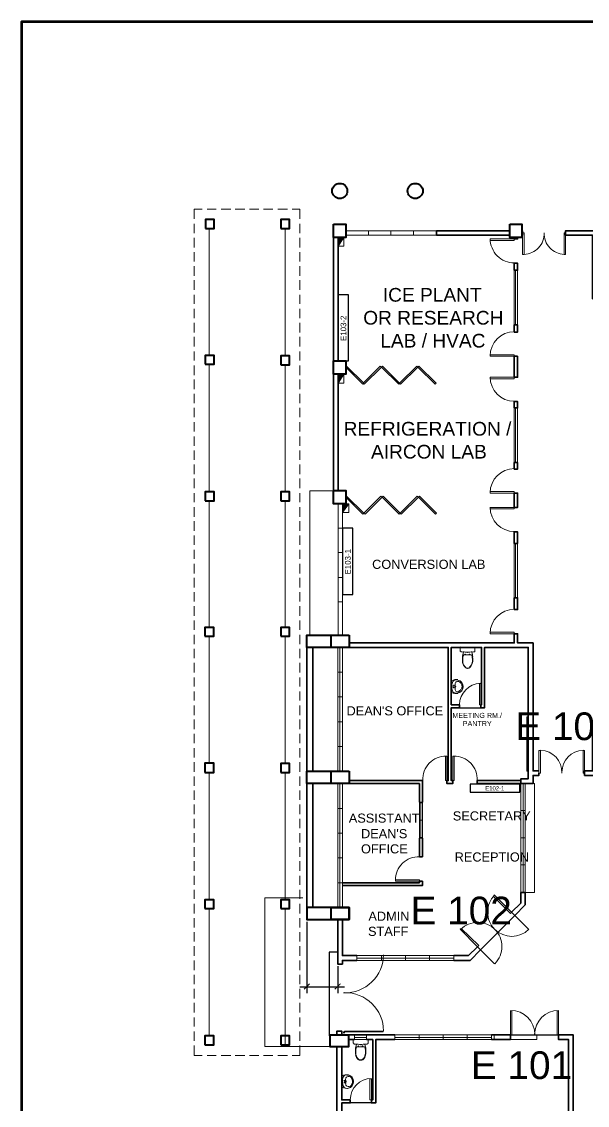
# Model space of a CAD drawing. Header units: inches. Extents: x 0 to 68.7, y 1.4 to 47.2.
# Drawn here: x 0 to 14.97, y 18.5 to 47.18 of the extents above; entities that cross this region are included whole.
import ezdxf

# ---------------------------------------------------------------- set-up
doc = ezdxf.new("R2010")
doc.units = ezdxf.units.IN
doc.header["$MEASUREMENT"] = 0
for name, color, linetype in [('PDF_0', 7, 'Continuous'), ('PDF_boundaries', 5, 'Continuous'), ('PDF_column', 7, 'Continuous'), ('PDF_furnitures', 1, 'Continuous'), ('PDF_Pen 05', 5, 'Continuous'), ('PDF_PEN08', 6, 'Continuous'), ('PDF_text', 7, 'Continuous'), ('PDF_walls', 3, 'Continuous')]:
    doc.layers.add(name, color=color, linetype=linetype)
for name, color, linetype, true_color in [('PDF_dim', 7, 'Continuous', 0x767676), ('PDF_DIMENSION', 9, 'Continuous', 0x808080), ('PDF_doors', 7, 'Continuous', 0xdda500), ('PDF_doorwin swing', 7, 'Continuous', 0x95954a), ('PDF_hatch', 9, 'Continuous', 0x808080), ('PDF_roof line', 7, 'Continuous', 0x545454), ('PDF_window', 7, 'Continuous', 0xdda500), ('PDF_WINDOW&DOOR', 7, 'Continuous', 0xdda500)]:
    doc.layers.add(name, color=color, linetype=linetype, true_color=true_color)
doc.styles.add('PDF ArialMT', font='arial.ttf')
doc.styles.get("Standard").update_dxf_attribs({"font": 'arial.ttf'})

msp = doc.modelspace()

# ---------------------------------------------------------------- linework, layer by layer
for p, q in [((8.373, 39.952), (8.373, 38.202)), ((8.648, 39.952), (8.373, 39.952)), ((8.648, 38.202), (8.648, 39.952)), ((8.373, 38.202), (8.648, 38.202)), ((8.49, 33.773), (8.49, 32.023)), ((8.766, 33.773), (8.49, 33.773)), ((8.766, 32.023), (8.766, 33.773)), ((8.49, 32.023), (8.766, 32.023)), ((13.184, 26.999), (11.872, 26.999)), ((11.872, 26.999), (11.872, 26.793)), ((13.184, 26.793), (13.184, 26.999)), ((11.872, 26.793), (13.184, 26.793))]:
    msp.add_line(p, q)
at = {"layer": 'PDF_0', "color": 8, "true_color": 0x808080, "transparency": 33554559}
for points in [[(7.609, 21.73), (7.482, 21.564), (7.462, 21.583)], [(7.629, 21.711), (7.609, 21.73), (7.482, 21.564)], [(8.275, 21.583), (8.295, 21.564), (8.432, 21.73)], [(8.295, 21.564), (8.432, 21.73), (8.441, 21.711)]]:
    msp.add_solid(points, dxfattribs=at)
at = {"layer": 'PDF_boundaries', "lineweight": 25}
for points in [[(11.585, 29.026), (12.153, 29.026)], [(12.143, 22.621), (13.054, 23.522)], [(8.363, 22.553), (8.138, 22.553), (8.138, 20.34), (8.167, 20.34)], [(12.936, 20.369), (14.209, 20.369)], [(9.254, 18.567), (8.696, 18.567)]]:
    msp.add_lwpolyline(points, dxfattribs=at)
at = {"layer": 'PDF_column', "lineweight": 40}
for points in [[(4.867, 41.708), (5.092, 41.708), (5.092, 41.943), (4.867, 41.943)], [(6.855, 41.708), (7.09, 41.708), (7.09, 41.943), (6.855, 41.943)], [(8.255, 41.825), (8.578, 41.825), (8.578, 41.473), (8.255, 41.473)], [(12.917, 41.825), (13.24, 41.825), (13.24, 41.473), (12.917, 41.473)], [(4.857, 38.114), (5.092, 38.114), (5.092, 38.349), (4.857, 38.349)], [(6.855, 38.104), (7.09, 38.104), (7.09, 38.339), (6.855, 38.339)], [(8.255, 38.202), (8.578, 38.202), (8.578, 37.849), (8.255, 37.849)], [(4.857, 34.5), (5.092, 34.5), (5.092, 34.735), (4.857, 34.735)], [(6.855, 34.5), (7.09, 34.5), (7.09, 34.735), (6.855, 34.735)], [(8.255, 34.774), (8.578, 34.774), (8.578, 34.422), (8.255, 34.422)], [(4.847, 30.916), (5.082, 30.916), (5.082, 31.151), (4.847, 31.151)], [(6.855, 30.916), (7.09, 30.916), (7.09, 31.151), (6.855, 31.151)], [(8.667, 30.945), (8.667, 30.622), (7.55, 30.622), (7.55, 30.945)], [(8.667, 30.945), (8.667, 30.622), (8.187, 30.622), (8.187, 30.945)], [(4.847, 27.312), (5.082, 27.312), (5.082, 27.557), (4.847, 27.557)], [(6.855, 27.312), (7.09, 27.312), (7.09, 27.547), (6.855, 27.547)], [(8.667, 27.342), (8.667, 27.018), (7.55, 27.018), (7.55, 27.342)], [(8.667, 27.342), (8.667, 27.018), (8.187, 27.018), (8.187, 27.342)], [(4.847, 23.708), (5.082, 23.708), (5.082, 23.943), (4.847, 23.943)], [(6.855, 23.708), (7.09, 23.708), (7.09, 23.943), (6.855, 23.943)], [(8.667, 23.738), (7.55, 23.738), (7.55, 23.424), (8.667, 23.424), (8.667, 23.738), (8.667, 23.424), (8.187, 23.424), (8.187, 23.738)], [(8.647, 20.369), (8.647, 20.046), (8.167, 20.046), (8.167, 20.369)], [(4.847, 20.105), (5.082, 20.105), (5.082, 20.34), (4.847, 20.34)], [(6.855, 20.105), (7.09, 20.105), (7.09, 20.34), (6.855, 20.34)]]:
    msp.add_lwpolyline(points, close=True, dxfattribs=at)
for centre in [(8.417, 42.702), (10.415, 42.702)]:
    msp.add_circle(centre, 0.201, dxfattribs=at)
at = {"layer": 'PDF_dim', "lineweight": 13}
msp.add_arc((8.554, 20.462), 1.023, 0.6756, 90.6757, dxfattribs=at)
at = {"layer": 'PDF_DIMENSION', "lineweight": 25}
for points in [[(7.55, 23.356), (7.55, 21.466)], [(8.363, 22.181), (8.363, 21.466)], [(7.364, 21.642), (8.539, 21.642)]]:
    msp.add_lwpolyline(points, dxfattribs=at)
at = {"layer": 'PDF_doors', "lineweight": 20}
for points in [[(13.299, 41.022), (13.299, 41.59), (13.25, 41.59), (13.25, 41.022)], [(14.395, 41.022), (14.395, 41.59), (14.356, 41.59), (14.356, 41.022)], [(12.398, 41.433), (12.398, 41.394), (13.034, 41.394), (13.034, 41.433)], [(13.034, 40.601), (13.122, 40.601), (13.122, 39.161), (13.034, 39.161)], [(12.398, 38.329), (12.398, 38.368), (13.034, 38.368), (13.034, 38.329)], [(8.578, 38.035), (8.598, 38.065), (9.058, 37.614), (9.029, 37.585)], [(9.519, 38.035), (9.979, 37.585), (9.998, 37.614), (9.548, 38.065), (9.519, 38.035), (9.489, 38.065), (9.039, 37.614), (9.068, 37.585)], [(10.488, 38.035), (10.939, 37.585), (10.968, 37.614), (10.508, 38.065), (10.488, 38.035), (10.459, 38.065), (9.998, 37.614), (10.028, 37.585)], [(12.398, 37.771), (12.398, 37.732), (13.034, 37.732), (13.034, 37.771)], [(13.034, 36.958), (13.122, 36.958), (13.122, 35.518), (13.034, 35.518)], [(12.398, 34.706), (12.398, 34.745), (13.034, 34.745), (13.034, 34.706)], [(8.578, 34.598), (8.598, 34.627), (9.058, 34.177), (9.029, 34.147)], [(9.538, 34.598), (9.509, 34.627), (9.058, 34.177), (9.088, 34.147)], [(9.538, 34.598), (9.568, 34.627), (10.018, 34.177), (9.989, 34.147)], [(10.498, 34.598), (10.948, 34.147), (10.978, 34.177), (10.527, 34.627), (10.498, 34.598), (10.469, 34.627), (10.018, 34.177), (10.047, 34.147)], [(12.398, 34.324), (12.398, 34.285), (13.034, 34.285), (13.034, 34.324)], [(13.034, 33.374), (13.122, 33.374), (13.122, 31.934), (13.034, 31.934)], [(12.398, 30.984), (12.398, 31.024), (13.034, 31.024), (13.034, 30.984)], [(13.73, 27.293), (13.73, 27.89), (13.69, 27.89), (13.69, 27.293)], [(14.895, 27.293), (14.895, 27.89), (14.856, 27.89), (14.856, 27.293)], [(9.891, 24.472), (10.527, 24.472), (10.527, 24.433), (9.891, 24.433)], [(12.515, 24.061), (12.486, 24.032), (12.936, 23.581), (12.966, 23.61)], [(11.604, 23.16), (11.634, 23.18), (12.094, 22.729), (12.065, 22.7)], [(12.936, 21.006), (12.975, 21.006), (12.975, 20.369), (12.936, 20.369)], [(14.209, 21.006), (14.17, 21.006), (14.17, 20.369), (14.209, 20.369)], [(9.254, 19.204), (9.215, 19.204), (9.215, 18.645), (9.254, 18.645)]]:
    msp.add_lwpolyline(points, close=True, dxfattribs=at)
for points in [[(13.073, 40.601), (13.073, 39.161)], [(13.073, 36.958), (13.073, 35.518)], [(13.073, 33.374), (13.073, 31.934)]]:
    msp.add_lwpolyline(points, dxfattribs=at)
at = {"layer": 'PDF_doorwin swing', "lineweight": 9}
for points in [[(13.294, 41.022, 0.414214), (13.828, 41.595, 0.414214), (14.361, 41.022)], [(12.517, 24.069, 0.414214), (12.517, 23.162, 0.414213), (13.424, 23.162)], [(12.523, 22.251, 0.414214), (12.523, 23.158, 0.414213), (11.616, 23.158)]]:
    msp.add_lwpolyline(points, format="xyb", dxfattribs=at)
for points in [[(13.054, 23.522), (13.416, 23.16)], [(12.143, 22.621), (12.515, 22.249)]]:
    msp.add_lwpolyline(points, dxfattribs=at)
for centre, radius, start, end in [((13.039, 41.438), 0.641, 179.9999, 270.0001), ((13.039, 38.334), 0.641, 90, 180), ((13.039, 37.776), 0.641, 180, 270), ((13.039, 34.711), 0.641, 90, 180), ((13.039, 34.329), 0.641, 180, 270), ((13.039, 30.989), 0.641, 90, 180), ((13.715, 27.317), 0.583, 358.0226, 88.0223), ((14.88, 27.317), 0.583, 91.9777, 180.0657), ((10.503, 24.467), 0.612, 87.2427, 180.9395), ((12.941, 20.374), 0.641, 0, 90), ((14.214, 20.374), 0.641, 90, 180), ((9.259, 18.65), 0.563, 90, 180)]:
    msp.add_arc(centre, radius, start, end, dxfattribs=at)
at = {"layer": 'PDF_furnitures', "lineweight": 20}
for points in [[(11.604, 30.612), (11.604, 30.514)], [(11.614, 30.622), (11.8, 30.622), (11.977, 30.622)], [(11.908, 30.426), (11.791, 30.426), (11.683, 30.426)], [(11.81, 30.485), (11.8, 30.485)], [(11.996, 30.612), (11.996, 30.514)], [(11.369, 29.731), (11.369, 29.584), (11.369, 29.427)], [(11.428, 29.545), (11.428, 29.545)], [(11.438, 29.594), (11.438, 29.623)], [(11.438, 29.545), (11.438, 29.564)], [(13.534, 27.018), (13.573, 27.018), (13.573, 24.139), (13.328, 24.139)], [(13.21, 25.98), (13.21, 26.303)], [(13.21, 24.384), (13.21, 24.776)], [(8.774, 20.232), (8.774, 20.144)], [(8.784, 20.242), (8.97, 20.242), (9.146, 20.242)], [(8.98, 20.105), (8.97, 20.105)], [(9.166, 20.232), (9.166, 20.144)], [(9.078, 20.046), (8.96, 20.046), (8.853, 20.046)], [(8.471, 19.272), (8.471, 19.125), (8.471, 18.969)], [(8.539, 19.106), (8.539, 19.086)]]:
    msp.add_lwpolyline(points, dxfattribs=at)
for points in [[(11.675, 30.503, 0.022247), (11.801, 30.496, 0.022224), (11.926, 30.503)], [(11.741, 30.089, -0.163509), (11.668, 30.223, 0.163558), (11.741, 30.089, -0.163608), (11.668, 30.223, -0.073041), (11.666, 30.343)], [(11.676, 30.341, 0.072898), (11.677, 30.225, 0.163459), (11.748, 30.096)], [(11.854, 30.096, 0.16346), (11.924, 30.225, 0.072921), (11.925, 30.341)], [(11.935, 30.343, -0.073042), (11.931, 30.219, 0.083267), (11.932, 30.367)], [(11.535, 29.759, 0.054535), (11.494, 29.761, 0.315217), (11.397, 29.696, 0.098055), (11.38, 29.584, 0.098055), (11.399, 29.476, 0.315217), (11.495, 29.409, 0.054535), (11.535, 29.412)], [(11.539, 29.413, 0.360674), (11.673, 29.585, 0.360674), (11.539, 29.757)], [(11.63, 29.512, 0.146401), (11.654, 29.59, 0.146401), (11.63, 29.669)], [(8.845, 20.122, 0.022247), (8.97, 20.115, 0.022224), (9.096, 20.122)], [(8.846, 19.961, 0.072898), (8.847, 19.844, 0.163459), (8.918, 19.716)], [(9.024, 19.716, 0.16346), (9.094, 19.844, 0.072921), (9.095, 19.961)], [(8.784, 19.134, 0.371519), (8.646, 19.308, 0.173986), (8.48, 19.28)], [(8.606, 19.312, 0.315217), (8.508, 19.247, 0.098055), (8.491, 19.134)], [(8.737, 19.209, 0.240932), (8.67, 19.262, 0.177939), (8.611, 19.253)], [(8.491, 19.128, 0.098055), (8.51, 19.017, 0.315217), (8.606, 18.95, 0.054535), (8.646, 18.953, -0.173986), (8.48, 18.982)], [(8.592, 19.14, -0.011145), (8.539, 19.145), (8.539, 19.165)], [(8.592, 19.122, 0.011145), (8.54, 19.116, 0.001748), (8.539, 19.091)], [(8.611, 19.01, 0.177939), (8.668, 19, 0.240932), (8.737, 19.053)], [(8.732, 19.053, 0.146401), (8.755, 19.131, 0.146401), (8.732, 19.209)]]:
    msp.add_lwpolyline(points, format="xyb", dxfattribs=at)
for points in [[(11.742, 30.446), (11.742, 30.426), (11.732, 30.426), (11.732, 30.446)], [(11.839, 30.446), (11.839, 30.426), (11.859, 30.426), (11.859, 30.446)], [(13.367, 28.781), (13.406, 28.781), (13.406, 27.342), (13.367, 27.342)], [(8.911, 20.075), (8.911, 20.046), (8.902, 20.046), (8.902, 20.075)], [(9.009, 20.075), (9.009, 20.046), (9.029, 20.046), (9.029, 20.075)]]:
    msp.add_lwpolyline(points, close=True, dxfattribs=at)
for points in [[(11.86, 30.089, 0.163558), (11.934, 30.223, -0.163608)], [(11.742, 30.085, 0.190082), (11.799, 30.065, -0.190057)], [(11.802, 30.065, 0.190082), (11.86, 30.085, -0.190106)], [(11.432, 29.57, 0.000793), (11.414, 29.566, -0.000793)], [(11.485, 29.582, 0.31479), (11.485, 29.599, -0.31479)], [(8.837, 19.842, 0.163558), (8.911, 19.708, -0.163509)], [(9.03, 19.708, 0.163558), (9.104, 19.842, -0.163608)], [(8.911, 19.714, 0.190082), (8.969, 19.694, -0.190057)], [(8.972, 19.694, 0.190082), (9.03, 19.714, -0.190106)], [(8.543, 19.111, 0.000793), (8.525, 19.107, -0.000793)], [(8.586, 19.123, 0.31479), (8.586, 19.139, -0.31479)]]:
    msp.add_lwpolyline(points, format="xyb", close=True, dxfattribs=at)
for centre, radius, start, end in [((11.62, 30.618), 0.0147, 90.0008, 180.0017), ((11.629, 30.521), 0.0147, 179.2653, 260.7287), ((11.718, 31.02), 0.524, 259.3666, 265.3708), ((12.893, 30.158), 1.249, 164.4776, 170.1687), ((11.953, 30.315), 0.289, 157.1059, 175.4201), ((11.953, 30.315), 0.279, 156.4137, 175.3651), ((11.649, 30.315), 0.279, 4.6377, 23.5889), ((10.709, 30.158), 1.249, 9.8286, 15.5251), ((11.649, 30.315), 0.289, 4.5771, 22.8914), ((11.884, 31.02), 0.524, 274.6267, 280.6305), ((11.982, 30.618), 0.0147, 0.0008, 90.0017), ((11.982, 30.521), 0.0147, 279.2683, 0.7323), ((12.109, 30.295), 0.446, 170.7674, 189.8067), ((11.698, 30.266), 0.24, 312.557, 349.7017), ((11.796, 30.148), 0.0832, 229.1872, 272.2372), ((11.796, 30.148), 0.0734, 229.2037, 272.237), ((11.806, 30.148), 0.0832, 267.7602, 310.8045), ((11.806, 30.148), 0.0734, 267.76, 310.7937), ((11.502, 29.522), 0.25, 80.0903, 119.5697), ((12.816, 35.294), 5.859, 256.1486, 256.3303), ((11.522, 30.05), 0.455, 257.1242, 265.7977), ((11.522, 29.12), 0.455, 94.2023, 102.8758), ((11.58, 30.726), 1.131, 262.4195, 264.9737), ((11.58, 28.444), 1.131, 95.0263, 97.5805), ((14.904, 29.874), 3.475, 184.0377, 184.4383), ((14.904, 29.306), 3.475, 175.5617, 175.9623), ((12.011, 29.58), 0.544, 172.8204, 177.5884), ((12.011, 29.59), 0.543, 182.3676, 187.1798), ((11.561, 29.639), 0.093, 124.5629, 172.6941), ((11.551, 29.639), 0.0832, 78.9972, 119.3554), ((11.512, 29.59), 0.171, 357.5775, 79.1015), ((11.512, 29.58), 0.171, 280.8985, 2.4225), ((11.541, 29.629), 0.093, 24.9718, 79.1566), ((11.502, 29.649), 0.25, 240.4303, 279.9097), ((11.561, 29.531), 0.093, 187.3059, 235.4371), ((11.551, 29.531), 0.0832, 240.6446, 281.0028), ((11.541, 29.551), 0.093, 280.8434, 335.0282), ((8.789, 20.238), 0.0147, 90.0008, 180.0017), ((8.799, 20.15), 0.0147, 179.2653, 260.7287), ((8.887, 20.639), 0.524, 259.3666, 265.3708), ((10.062, 19.777), 1.249, 164.4776, 170.1687), ((7.879, 19.777), 1.249, 9.8286, 15.5251), ((9.054, 20.639), 0.524, 274.6267, 280.6305), ((9.152, 20.238), 0.0147, 0.0008, 90.0017), ((9.152, 20.15), 0.0147, 279.2683, 0.7323), ((9.279, 19.924), 0.446, 170.7674, 189.8067), ((9.25, 19.914), 0.416, 173.459, 190.1692), ((9.122, 19.944), 0.289, 157.1059, 175.4201), ((9.073, 19.885), 0.24, 190.312, 227.4789), ((9.122, 19.944), 0.279, 156.4137, 175.3651), ((8.868, 19.885), 0.24, 312.557, 349.7017), ((8.819, 19.944), 0.279, 4.6377, 23.5889), ((8.819, 19.944), 0.289, 4.5771, 22.8914), ((8.662, 19.924), 0.446, 350.1905, 9.2299), ((8.691, 19.914), 0.416, 349.828, 6.5382), ((8.966, 19.777), 0.0832, 229.1872, 272.2372), ((8.966, 19.777), 0.0734, 229.2037, 272.237), ((8.975, 19.777), 0.0832, 267.7602, 310.8045), ((8.975, 19.777), 0.0734, 267.76, 310.7937), ((8.662, 19.18), 0.093, 124.5629, 172.6941), ((8.613, 19.111), 0.191, 80.0408, 92.5269), ((8.603, 19.141), 0.171, 358.1433, 77.4756), ((8.623, 19.601), 0.455, 257.1242, 265.7977), ((8.623, 18.661), 0.455, 94.2023, 102.8758), ((9.927, 24.845), 5.859, 256.1486, 256.3303), ((12.005, 19.415), 3.475, 184.0377, 184.4383), ((9.113, 19.121), 0.544, 172.8204, 177.5884), ((9.113, 19.141), 0.543, 182.3676, 187.1798), ((8.662, 19.082), 0.093, 187.3059, 235.4371), ((8.603, 19.121), 0.171, 282.5244, 1.8567), ((8.613, 19.121), 0.171, 280.8985, 2.4225)]:
    msp.add_arc(centre, radius, start, end, dxfattribs=at)
at = {"layer": 'PDF_hatch', "lineweight": 9}
for points in [[(10.116, 20.369), (12.505, 20.369)], [(10.116, 20.242), (12.505, 20.242)]]:
    msp.add_lwpolyline(points, dxfattribs=at)
msp.add_lwpolyline([(12.505, 20.242), (13.632, 20.242), (13.632, 20.369), (12.505, 20.369)], close=True, dxfattribs=at)
at = {"layer": 'PDF_Pen 05', "lineweight": 0}
for points in [[(8.373, 41.237), (8.53, 41.237), (8.53, 41.473), (8.373, 41.473)], [(8.373, 37.614), (8.53, 37.614), (8.53, 37.849), (8.373, 37.849)], [(8.49, 34.196), (8.657, 34.196), (8.657, 34.422), (8.49, 34.422)]]:
    msp.add_lwpolyline(points, close=True, dxfattribs=at)
for points in [[(8.53, 41.473), (8.373, 41.237)], [(8.53, 37.849), (8.373, 37.614)], [(8.657, 34.422), (8.49, 34.196)]]:
    msp.add_lwpolyline(points, dxfattribs=at)
at = {"layer": 'PDF_Pen 05', "transparency": 33554559}
for points in [[(8.373, 41.473), (8.53, 41.473), (8.373, 41.237)], [(8.373, 37.849), (8.53, 37.849), (8.373, 37.614)], [(8.49, 34.422), (8.657, 34.422), (8.49, 34.196)]]:
    msp.add_solid(points, dxfattribs=at)
at = {"layer": 'PDF_PEN08', "lineweight": 80}
msp.add_lwpolyline([(68.687, 1.391), (0, 1.391), (0, 47.182), (68.687, 47.182)], close=True, dxfattribs=at)
at = {"layer": 'PDF_roof line', "lineweight": 0}
for points in [[(4.563, 41.962), (4.563, 42.217), (4.779, 42.217)], [(4.906, 42.217), (5.151, 42.217)], [(5.278, 42.217), (5.533, 42.217)], [(5.65, 42.217), (5.905, 42.217)], [(6.032, 42.217), (6.277, 42.217)], [(6.404, 42.217), (6.649, 42.217)], [(6.777, 42.217), (7.031, 42.217)], [(7.159, 42.217), (7.364, 42.217), (7.364, 41.962)], [(4.563, 41.58), (4.563, 41.835)], [(7.364, 41.835), (7.364, 41.58)], [(4.563, 41.208), (4.563, 41.463)], [(7.364, 41.463), (7.364, 41.208)], [(4.563, 40.836), (4.563, 41.081)], [(7.364, 41.081), (7.364, 40.836)], [(4.563, 40.454), (4.563, 40.709)], [(7.364, 40.709), (7.364, 40.454)], [(4.563, 40.082), (4.563, 40.337)], [(7.364, 40.337), (7.364, 40.082)], [(4.563, 39.71), (4.563, 39.955)], [(7.364, 39.955), (7.364, 39.71)], [(4.563, 39.338), (4.563, 39.583)], [(7.364, 39.583), (7.364, 39.338)], [(4.563, 38.956), (4.563, 39.21)], [(7.364, 39.21), (7.364, 38.956)], [(4.563, 38.584), (4.563, 38.838)], [(7.364, 38.838), (7.364, 38.584)], [(4.563, 38.212), (4.563, 38.456)], [(7.364, 38.456), (7.364, 38.212)], [(4.563, 37.83), (4.563, 38.084)], [(7.364, 38.084), (7.364, 37.83)], [(4.563, 37.457), (4.563, 37.712)], [(7.364, 37.712), (7.364, 37.457)], [(4.563, 37.085), (4.563, 37.33)], [(7.364, 37.33), (7.364, 37.085)], [(4.563, 36.713), (4.563, 36.958)], [(7.364, 36.958), (7.364, 36.713)], [(4.563, 36.331), (4.563, 36.586)], [(7.364, 36.586), (7.364, 36.331)], [(4.563, 35.959), (4.563, 36.204)], [(7.364, 36.204), (7.364, 35.959)], [(4.563, 35.587), (4.563, 35.832)], [(7.364, 35.832), (7.364, 35.587)], [(4.563, 35.205), (4.563, 35.46)], [(7.364, 35.46), (7.364, 35.205)], [(4.563, 34.833), (4.563, 35.088)], [(7.364, 35.088), (7.364, 34.833)], [(4.563, 34.461), (4.563, 34.706)], [(7.364, 34.706), (7.364, 34.461)], [(4.563, 34.079), (4.563, 34.334)], [(7.364, 34.334), (7.364, 34.079)], [(4.563, 33.707), (4.563, 33.961)], [(7.364, 33.961), (7.364, 33.707)], [(4.563, 33.335), (4.563, 33.58)], [(7.364, 33.58), (7.364, 33.335)], [(4.563, 32.963), (4.563, 33.207)], [(7.364, 33.207), (7.364, 32.963)], [(4.563, 32.581), (4.563, 32.835)], [(7.364, 32.835), (7.364, 32.581)], [(4.563, 32.209), (4.563, 32.463)], [(7.364, 32.463), (7.364, 32.209)], [(4.563, 31.836), (4.563, 32.081)], [(7.364, 32.081), (7.364, 31.836)], [(4.563, 31.454), (4.563, 31.709)], [(7.364, 31.709), (7.364, 31.454)], [(4.563, 31.082), (4.563, 31.337)], [(7.364, 31.337), (7.364, 31.082)], [(4.563, 30.71), (4.563, 30.955)], [(7.364, 30.955), (7.364, 30.71)], [(4.563, 30.338), (4.563, 30.583)], [(7.364, 30.583), (7.364, 30.338)], [(4.563, 29.956), (4.563, 30.211)], [(7.364, 30.211), (7.364, 29.956)], [(4.563, 29.584), (4.563, 29.829)], [(7.364, 29.829), (7.364, 29.584)], [(4.563, 29.212), (4.563, 29.457)], [(7.364, 29.457), (7.364, 29.212)], [(4.563, 28.83), (4.563, 29.085)], [(7.364, 29.085), (7.364, 28.83)], [(4.563, 28.458), (4.563, 28.712)], [(7.364, 28.712), (7.364, 28.458)], [(4.563, 28.086), (4.563, 28.331)], [(7.364, 28.331), (7.364, 28.086)], [(4.563, 27.704), (4.563, 27.958)], [(7.364, 27.958), (7.364, 27.704)], [(4.563, 27.332), (4.563, 27.586)], [(7.364, 27.586), (7.364, 27.332)], [(4.563, 26.96), (4.563, 27.204)], [(7.364, 27.204), (7.364, 26.96)], [(4.563, 26.587), (4.563, 26.832)], [(7.364, 26.832), (7.364, 26.587)], [(4.563, 26.206), (4.563, 26.46)], [(7.364, 26.46), (7.364, 26.206)], [(4.563, 25.833), (4.563, 26.088)], [(7.364, 26.088), (7.364, 25.833)], [(4.563, 25.461), (4.563, 25.706)], [(7.364, 25.706), (7.364, 25.461)], [(4.563, 25.079), (4.563, 25.334)], [(7.364, 25.334), (7.364, 25.079)], [(4.563, 24.707), (4.563, 24.962)], [(7.364, 24.962), (7.364, 24.707)], [(4.563, 24.335), (4.563, 24.58)], [(7.364, 24.58), (7.364, 24.335)], [(4.563, 23.963), (4.563, 24.208)], [(7.364, 24.208), (7.364, 23.963)], [(4.563, 23.581), (4.563, 23.836)], [(7.364, 23.836), (7.364, 23.581)], [(4.563, 23.209), (4.563, 23.454)], [(7.364, 23.454), (7.364, 23.209)], [(4.563, 22.837), (4.563, 23.082)], [(7.364, 23.082), (7.364, 22.837)], [(4.563, 22.455), (4.563, 22.71)], [(7.364, 22.71), (7.364, 22.455)], [(4.563, 22.083), (4.563, 22.337)], [(7.364, 22.337), (7.364, 22.083)], [(4.563, 21.711), (4.563, 21.955)], [(7.364, 21.955), (7.364, 21.711)], [(4.563, 21.329), (4.563, 21.583)], [(7.364, 21.583), (7.364, 21.329)], [(4.563, 20.957), (4.563, 21.211)], [(7.364, 21.211), (7.364, 20.957)], [(4.563, 20.584), (4.563, 20.829)], [(7.364, 20.829), (7.364, 20.584)], [(4.563, 20.212), (4.563, 20.457)], [(7.364, 20.457), (7.364, 20.212)], [(4.779, 19.821), (4.563, 19.821), (4.563, 20.085)], [(7.364, 20.085), (7.364, 19.821), (7.159, 19.821)], [(5.151, 19.821), (4.906, 19.821)], [(5.533, 19.821), (5.278, 19.821)], [(5.905, 19.821), (5.65, 19.821)], [(6.277, 19.821), (6.032, 19.821)], [(6.649, 19.821), (6.404, 19.821)], [(7.031, 19.821), (6.777, 19.821)]]:
    msp.add_lwpolyline(points, dxfattribs=at)
at = {"layer": 'PDF_roof line', "color": 5, "lineweight": 0}
for points in [[(4.965, 38.349), (4.965, 41.708)], [(6.972, 41.708), (6.972, 38.339)], [(4.965, 34.735), (4.965, 38.114)], [(6.972, 38.104), (6.972, 34.735)], [(4.965, 31.151), (4.965, 34.5)], [(6.972, 34.5), (6.972, 31.151)], [(4.965, 27.557), (4.965, 30.916)], [(6.972, 30.916), (6.972, 27.547)], [(4.965, 23.943), (4.965, 27.312)], [(6.972, 27.312), (6.972, 23.943)], [(4.965, 20.34), (4.965, 23.708)], [(6.972, 23.708), (6.972, 20.105)]]:
    msp.add_lwpolyline(points, dxfattribs=at)
at = {"layer": 'PDF_roof line', "color": 161, "lineweight": 0, "true_color": 0x7f9fff}
for points in [[(8.49, 30.172), (8.49, 30.172)], [(8.49, 29.525), (8.49, 29.525)], [(8.49, 28.879), (8.49, 28.879)]]:
    msp.add_lwpolyline(points, dxfattribs=at)
at = {"layer": 'PDF_walls', "lineweight": 35}
for points in [[(12.917, 41.531), (10.978, 41.531), (10.978, 41.649), (12.917, 41.649)], [(13.24, 41.649), (13.25, 41.649), (13.25, 41.531), (13.24, 41.531)], [(8.255, 41.473), (8.255, 34.774)], [(8.373, 41.473), (8.373, 38.202)], [(8.373, 37.849), (8.373, 34.774)], [(8.667, 30.74), (13.034, 30.74), (13.034, 30.945), (13.034, 30.984), (13.122, 30.984), (13.122, 30.945), (13.122, 30.74), (13.534, 30.74), (13.534, 27.351), (13.69, 27.351)], [(7.55, 30.622), (7.55, 27.342)], [(7.707, 30.622), (7.707, 27.342)], [(8.667, 30.622), (11.291, 30.622), (11.291, 27.097), (11.252, 27.097), (11.252, 27.018), (11.409, 27.018), (11.409, 27.097), (11.369, 27.097), (11.369, 29.026), (11.585, 29.026), (11.585, 29.104), (11.369, 29.104), (11.369, 30.622), (12.172, 30.622), (12.172, 29.104), (12.153, 29.104), (12.153, 29.026), (12.251, 29.026), (12.251, 30.622), (13.406, 30.622), (13.406, 27.146), (13.21, 27.146), (13.21, 27.018)], [(19.057, 27.234), (15.345, 27.234), (15.345, 23.816), (17.284, 23.816), (17.284, 23.699), (15.228, 23.699), (15.228, 27.234), (14.895, 27.234), (14.895, 27.351), (15.11, 27.351), (15.11, 28.487), (15.228, 28.487), (15.228, 27.351), (19.057, 27.351)], [(13.21, 27.097), (12.055, 27.097), (12.055, 27.018), (13.21, 27.018), (13.534, 27.018), (13.534, 27.234), (13.69, 27.234), (13.69, 27.293)], [(7.55, 27.018), (7.55, 23.738)], [(7.707, 27.018), (7.707, 23.738)], [(8.667, 27.097), (10.606, 27.097), (10.606, 26.529)], [(8.667, 27.018), (10.527, 27.018), (10.527, 26.529)], [(10.527, 25.569), (10.527, 25.079), (10.606, 25.079), (10.606, 25.569)], [(8.49, 24.394), (10.527, 24.394), (10.527, 24.433), (10.606, 24.433), (10.606, 24.316), (8.49, 24.316)], [(8.872, 22.337), (8.49, 22.337), (8.49, 22.239), (8.363, 22.239), (8.363, 23.424)], [(8.49, 23.424), (8.49, 22.465), (8.872, 22.465)], [(11.438, 22.337), (11.869, 22.337), (12.143, 22.621), (12.065, 22.7), (11.82, 22.455)], [(11.438, 22.465), (11.82, 22.465)], [(8.343, 20.369), (8.343, 20.467), (8.471, 20.467), (8.471, 20.369)], [(8.647, 20.369), (8.804, 20.369), (9.127, 20.369), (9.871, 20.369)], [(12.437, 20.242), (12.936, 20.242), (12.936, 20.369), (12.437, 20.369)], [(14.591, 16.569), (14.591, 20.369), (14.209, 20.369), (14.209, 20.242), (14.474, 20.242), (14.474, 16.569)], [(8.804, 20.242), (8.647, 20.242)], [(9.871, 20.242), (9.372, 20.242), (9.372, 18.645), (9.372, 18.567), (9.254, 18.567), (9.254, 18.645), (9.293, 18.645), (9.293, 20.242), (9.127, 20.242)], [(8.343, 20.046), (8.343, 16.569)], [(8.471, 20.046), (8.471, 18.645), (8.696, 18.645), (8.696, 18.567), (8.471, 18.567), (8.471, 16.569)]]:
    msp.add_lwpolyline(points, dxfattribs=at)
for points in [[(16.707, 41.649), (16.707, 41.531), (15.228, 41.531), (15.228, 39.847), (15.11, 39.847), (15.11, 41.531), (14.395, 41.531), (14.395, 41.649)], [(13.034, 41.473), (13.122, 41.473), (13.122, 41.433), (13.034, 41.433)], [(13.034, 40.601), (13.122, 40.601), (13.122, 40.787), (13.034, 40.787)], [(13.122, 39.161), (13.034, 39.161), (13.034, 38.966), (13.122, 38.966)], [(13.122, 38.329), (13.034, 38.329), (13.034, 37.771), (13.122, 37.771)], [(13.034, 37.125), (13.122, 37.125), (13.122, 36.958), (13.034, 36.958)], [(13.122, 35.518), (13.034, 35.518), (13.034, 35.342), (13.122, 35.342)], [(13.034, 34.324), (13.122, 34.324), (13.122, 34.706), (13.034, 34.706)], [(13.122, 33.374), (13.034, 33.374), (13.034, 33.677), (13.122, 33.677)], [(13.034, 31.621), (13.122, 31.621), (13.122, 31.934), (13.034, 31.934)], [(13.328, 23.806), (13.328, 24.139), (13.21, 24.139), (13.21, 23.855), (12.966, 23.61), (13.054, 23.522)]]:
    msp.add_lwpolyline(points, close=True, dxfattribs=at)
at = {"layer": 'PDF_window', "lineweight": 20}
for points in [[(8.578, 41.649), (10.978, 41.649)], [(9.176, 41.531), (9.176, 41.649)], [(9.773, 41.531), (9.773, 41.649)], [(10.371, 41.531), (10.371, 41.649)], [(10.978, 41.531), (8.578, 41.531)], [(8.255, 34.764), (7.629, 34.764), (7.629, 30.945)], [(8.373, 34.422), (8.373, 30.945)], [(8.49, 34.422), (8.49, 30.945)], [(8.49, 33.775), (8.373, 33.775)], [(8.49, 33.129), (8.373, 33.129)], [(8.49, 32.473), (8.373, 32.473)], [(8.49, 31.827), (8.373, 31.827)], [(8.363, 30.622), (8.363, 27.342)], [(8.422, 30.622), (8.422, 27.342)], [(8.49, 30.622), (8.49, 27.342)], [(8.363, 29.966), (8.49, 29.966)], [(8.363, 29.31), (8.49, 29.31)], [(8.363, 28.654), (8.49, 28.654)], [(8.363, 27.998), (8.49, 27.998)], [(8.363, 27.018), (8.363, 23.738)], [(8.422, 27.018), (8.422, 23.738)], [(8.49, 27.018), (8.49, 23.738)], [(13.21, 27.018), (13.21, 24.139)], [(13.269, 24.139), (13.269, 27.018)], [(13.328, 27.018), (13.328, 24.139)], [(10.527, 26.509), (10.606, 26.509)], [(10.566, 25.589), (10.566, 26.509)], [(8.363, 26.362), (8.49, 26.362)], [(13.21, 26.303), (13.328, 26.303)], [(10.527, 26.049), (10.606, 26.049)], [(8.363, 25.706), (8.49, 25.706)], [(10.527, 25.589), (10.606, 25.589)], [(13.21, 25.579), (13.328, 25.579)], [(8.363, 25.05), (8.49, 25.05)], [(13.21, 24.864), (13.328, 24.864)], [(8.363, 24.394), (8.49, 24.394)], [(7.629, 20.056), (8.255, 20.056), (6.434, 20.056), (6.434, 23.992), (7.443, 23.992)], [(8.872, 22.396), (11.438, 22.396)], [(9.519, 22.465), (9.519, 22.337)], [(9.891, 22.465), (9.568, 22.465)], [(10.155, 22.465), (10.155, 22.337)], [(10.792, 22.465), (10.792, 22.337)], [(8.52, 20.408), (8.52, 20.447), (8.539, 20.447)], [(8.539, 20.408), (8.539, 20.467)], [(10.517, 20.242), (10.517, 20.369)], [(11.154, 20.242), (11.154, 20.369)], [(11.791, 20.242), (11.791, 20.369)], [(8.804, 20.3), (9.127, 20.3)], [(9.871, 20.3), (12.437, 20.3)]]:
    msp.add_lwpolyline(points, dxfattribs=at)
at = {"layer": 'PDF_window', "lineweight": 0}
for points in [[(9.176, 41.59), (9.176, 41.59)], [(9.773, 41.59), (9.773, 41.59)], [(10.371, 41.59), (10.371, 41.59)], [(8.49, 33.775), (8.49, 33.775)], [(8.49, 33.129), (8.49, 33.129)], [(8.49, 32.473), (8.49, 32.473)], [(8.49, 31.827), (8.49, 31.827)], [(8.363, 28.654), (8.363, 28.654)], [(8.363, 27.998), (8.363, 27.998)], [(8.363, 26.362), (8.363, 26.362)], [(8.363, 25.706), (8.363, 25.706)], [(8.363, 25.05), (8.363, 25.05)], [(8.363, 24.394), (8.363, 24.394)]]:
    msp.add_lwpolyline(points, dxfattribs=at)
at = {"layer": 'PDF_window', "lineweight": 20}
for points in [[(10.606, 25.569), (10.606, 26.529), (10.527, 26.529), (10.527, 25.569)], [(11.438, 22.337), (8.872, 22.337), (8.872, 22.465), (11.438, 22.465)], [(9.568, 20.447), (9.568, 20.467), (8.539, 20.467), (8.539, 20.447)], [(9.127, 20.369), (9.127, 20.242), (8.804, 20.242), (8.804, 20.369)], [(12.437, 20.242), (12.437, 20.369), (9.871, 20.369), (9.871, 20.242)]]:
    msp.add_lwpolyline(points, close=True, dxfattribs=at)
msp.add_lwpolyline([(9.577, 22.487, -0.414215), (8.539, 21.476), (8.52, 21.476)], format="xyb", dxfattribs=at)
at = {"layer": 'PDF_WINDOW&DOOR', "lineweight": 20}
for points in [[(12.114, 29.662), (12.153, 29.662), (12.153, 29.104), (12.114, 29.104)], [(11.252, 27.097), (11.213, 27.097), (11.213, 27.743), (11.252, 27.743)], [(11.409, 27.097), (11.448, 27.097), (11.448, 27.743), (11.409, 27.743)]]:
    msp.add_lwpolyline(points, close=True, dxfattribs=at)
for centre, radius, start, end in [((12.168, 29.09), 0.583, 93.422, 178.2368), ((11.227, 27.131), 0.612, 89.0609, 182.7579), ((11.443, 27.131), 0.612, 357.2421, 90.9391)]:
    msp.add_arc(centre, radius, start, end, dxfattribs=at)

# ---------------------------------------------------------------- texts
at = {"char_height": 0.1488, "attachment_point": 1, "rotation": 90}
for s, heights, insert in [('E103-2', [0.152], (8.44, 38.732)), ('E103-1', [0], (8.558, 32.553))]:
    msp.add_mtext_dynamic_manual_height_columns(s, width=0.14877, gutter_width=0.744, heights=heights, dxfattribs=dict(at, insert=insert))
at = {"insert": (12.27, 26.949), "char_height": 0.1115, "attachment_point": 1}
msp.add_mtext_dynamic_manual_height_columns('E102-1', width=0.11151, gutter_width=0.558, heights=[0], dxfattribs=at)
at = {"layer": 'PDF_text', "attachment_point": 4, "style": 'PDF ArialMT'}
for s, insert, char_height in [('ICE PLANT', (9.558, 39.95), 0.3621), ('OR RESEARCH', (9.039, 39.343), 0.36212), ('LAB / HVAC', (9.49, 38.736), 0.3621), ('REFRIGERATION /', (8.52, 36.405), 0.36212), ('AIRCON LAB', (9.245, 35.798), 0.3621), ('CONVERSION LAB', (9.274, 32.819), 0.24142), ("DEAN'S OFFICE", (8.598, 28.941), 0.24142), ('MEETING RM./', (11.399, 28.82), 0.13525), ('E 103', (13.064, 28.529), 0.7335), ('PANTRY', (11.673, 28.605), 0.1352), ('ASSISTANT', (8.657, 26.101), 0.2414), ('SECRETARY', (11.409, 26.16), 0.2414), ("DEAN'S", (8.98, 25.69), 0.2414), ('OFFICE', (8.98, 25.288), 0.2414), ('RECEPTION', (11.458, 25.073), 0.2414), ('E 102', (10.293, 23.652), 0.7335), ('ADMIN', (9.176, 23.506), 0.2414), ('STAFF', (9.166, 23.105), 0.2414), ('E 101', (11.889, 19.559), 0.7335)]:
    msp.add_mtext(s, dxfattribs=dict(at, insert=insert, char_height=char_height))

doc.saveas('drawing.dxf')
